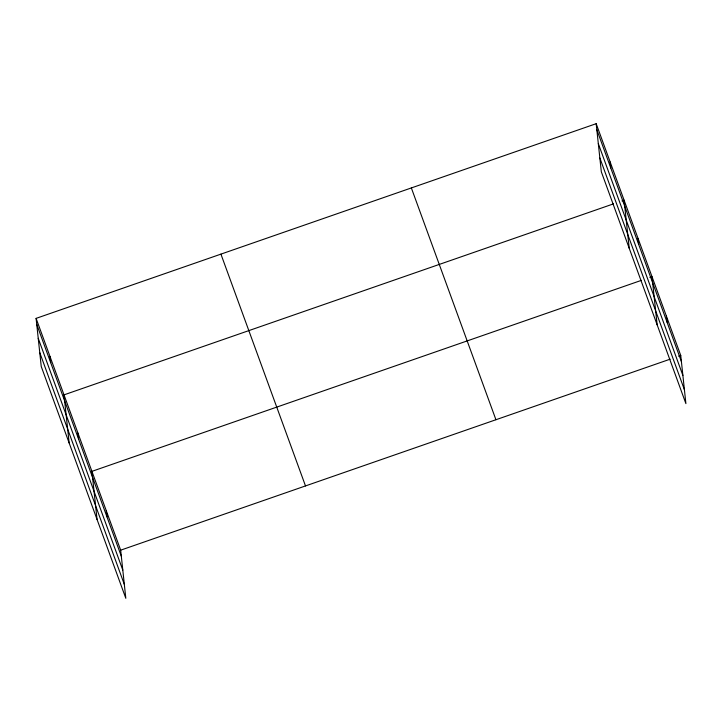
<?xml version="1.0" encoding="UTF-8"?>
<svg xmlns="http://www.w3.org/2000/svg" width="722" height="722" viewBox="0 0 722 722"><rect width="100%" height="100%" fill="white"/><g stroke="black" fill="none" stroke-linecap="round" stroke-linejoin="round"><path stroke-width="1.08" d="M36.1 318.375L120.673 550.173L125.818 598.312L41.244 366.514L36.1 318.375L596.182 123.688L680.756 355.486L685.9 403.625L601.327 171.827L596.182 123.688M613.465 203.875L64.005 394.871L69.159 443.01M621.967 200.924L624.088 200.184L629.232 248.323M641.38 280.362L91.92 471.358L97.064 519.497M649.872 277.41L652.002 276.67L657.146 324.81M120.673 550.173L670.133 359.177M678.635 356.217L680.756 355.486M596.832 129.752L681.406 361.541M598.312 143.633L682.886 375.431M599.847 157.947L684.42 389.736M411.35 187.937L495.933 419.726M220.923 254.126L305.496 485.924M36.75 324.44L121.323 556.229M38.23 338.32L122.803 570.118M39.764 352.634L124.337 584.423M666.379 316.074L667.029 322.138M638.049 238.422L638.69 244.487M610.135 161.936L610.785 167.991M106.296 510.761L106.946 516.826M77.967 433.119L78.608 439.175M50.053 356.623L50.702 362.679"/></g></svg>
